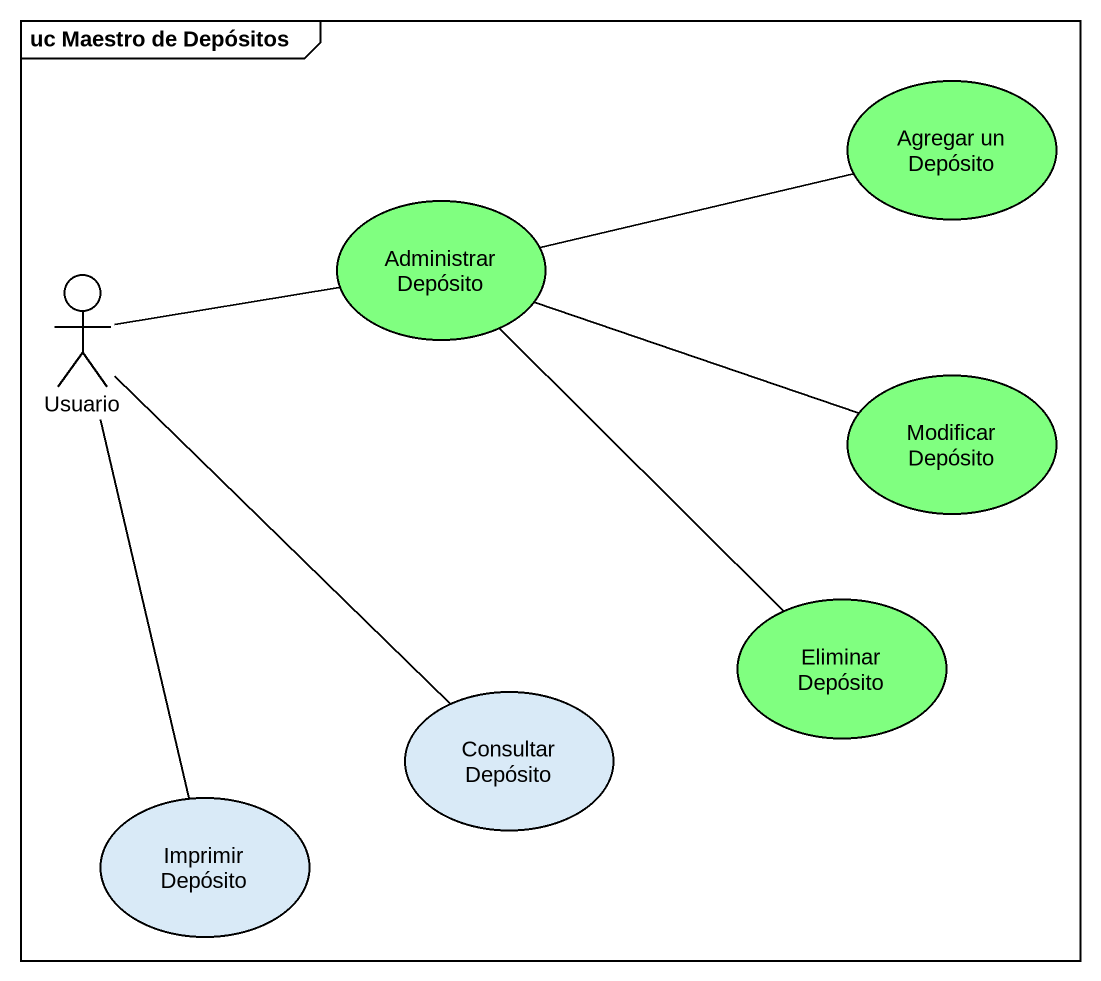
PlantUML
@startuml
mainframe uc Maestro de Depósitos
usecase "Agregar un Depósito" as Agregar_un_Depósito #80FF80
actor Usuario
usecase "Administrar Depósito" as Administrar_Depósito #80FF80
usecase "Modificar Depósito" as Modificar_Depósito #80FF80
usecase "Eliminar Depósito" as Eliminar_Depósito #80FF80
usecase "Consultar Depósito" as Consultar_Depósito
usecase "Imprimir Depósito" as Imprimir_Depósito
Usuario -right- Administrar_Depósito
Usuario -- Consultar_Depósito
Usuario -- Imprimir_Depósito
Administrar_Depósito -right- Agregar_un_Depósito
Administrar_Depósito -right- Modificar_Depósito
Administrar_Depósito -- Eliminar_Depósito
@enduml
